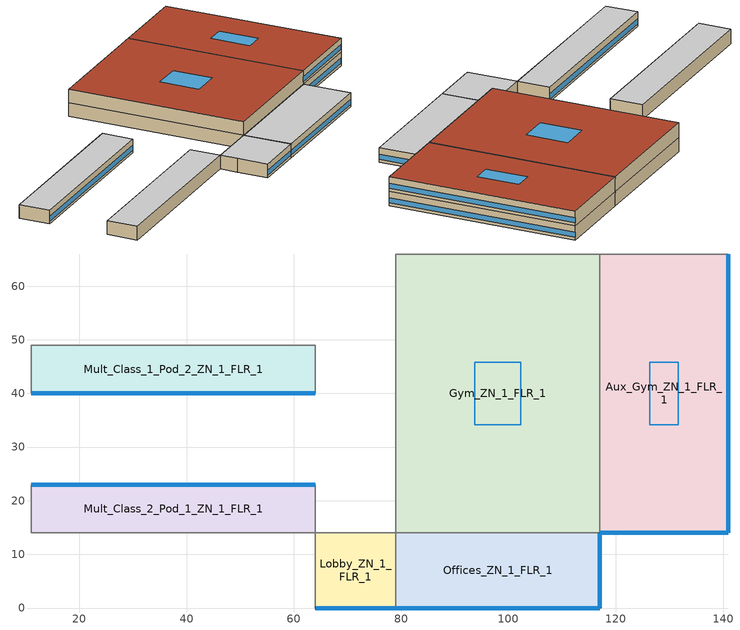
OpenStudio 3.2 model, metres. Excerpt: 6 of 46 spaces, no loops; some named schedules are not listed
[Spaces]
Gym_ZN_1_FLR_1
 floor foundation (BTAP-Grnd-Floor-Mass:U-0.757_std): 117,66 117,14 79,14 79,66 z0
 wall to Aux_Gym_ZN_1_FLR_1: 117,14 117,66 z4:8; 117,14 117,66 z0:4
 wall to Main_Corridor_ZN_1_FLR_1: 79,66 79,14 z0:4
 wall to Offices_ZN_1_FLR_1: 79,14 117,14 z0:4
 wall to Offices_ZN_1_FLR_2: 79,14 117,14 z4:8
 wall to Mech_ZN_1_FLR_2: 117,66 79,66 z4:8
 wall to Mech_ZN_1_FLR_1: 117,66 79,66 z0:4
 wall to Main_Corridor_ZN_1_FLR_2: 79,66 79,14 z4:8
 roof outside: 117,14 117,66 79,66 79,14 z8
 skylight (BTAP-Ext-Skylights:U=0.220 SHGC=0.600): 102.25,34.19 102.25,45.81 93.75,45.81 93.75,34.19 z8
Offices_ZN_1_FLR_1
 floor foundation (BTAP-Grnd-Floor-Mass:U-0.757_std): 117,14 117,0 79,0 79,14 z0
 wall outside: 79,0 117,0 117,14 z0:4
 wall to Lobby_ZN_1_FLR_1: 79,14 79,0 z0:4
 window (BTAP-Ext-FixedWindow:U=0.220 SHGC=0.600): 79.03,0 116.97,0 z0.76:2.18; 117,0.03 117,13.97 z0.76:2.19
 ceiling to Offices_ZN_1_FLR_2: 117,0 117,14 79,14 79,0 z4
Aux_Gym_ZN_1_FLR_1
 floor foundation (BTAP-Grnd-Floor-Mass:U-0.757_std): 141,66 141,14 117,14 117,66 z0
 wall outside: 117,14 141,14 141,66 z0:4; 117,14 141,14 141,66 z4:8
 wall to LIBRARY_MEDIA_CENTER_ZN_1_FLR_2: 141,66 117,66 z4:8
 wall to Kitchen_ZN_1_FLR_1: 141,66 117,66 z0:4
 window (BTAP-Ext-FixedWindow:U=0.220 SHGC=0.600): 117.03,14 140.97,14 z0.76:2.19; 141,14.03 141,65.97 z0.76:2.18; 117.03,14 140.97,14 z4.76:6.19; 141,14.03 141,65.97 z4.76:6.18
 roof outside: 141,14 141,66 117,66 117,14 z8
 skylight (BTAP-Ext-Skylights:U=0.220 SHGC=0.600): 131.68,34.19 131.68,45.81 126.32,45.81 126.32,34.19 z8
Mult_Class_2_Pod_1_ZN_1_FLR_1
 floor foundation (BTAP-Grnd-Floor-Mass:U-0.757_std): 64,23 64,14 11,14 11,23 z0
 wall outside: 64,23 11,23 z0:4
 wall to Corner_Class_2_Pod_1_ZN_1_FLR_1: 11,23 11,14 z0:4
 wall to Main_Corridor_ZN_1_FLR_1: 64,14 64,23 z0:4
 wall to Corridor_Pod_1_ZN_1_FLR_1: 11,14 64,14 z0:4
 window (BTAP-Ext-FixedWindow:U=0.220 SHGC=0.600): 63.97,23 11.03,23 z0.76:2.18
 ceiling to Mult_Class_2_Pod_1_ZN_1_FLR_2: 64,14 64,23 11,23 11,14 z4
Lobby_ZN_1_FLR_1
 floor foundation (BTAP-Grnd-Floor-Mass:U-0.757_std): 79,14 79,0 64,0 64,14 z0
 wall outside: 64,0 79,0 z0:4
 wall to Corridor_Pod_1_ZN_1_FLR_1: 64,14 64,9 z0:4
 wall to Mult_Class_1_Pod_1_ZN_1_FLR_1: 64,9 64,0 z0:4
 wall to Main_Corridor_ZN_1_FLR_1: 79,14 64,14 z0:4
 window (BTAP-Ext-FixedWindow:U=0.220 SHGC=0.600): 64.03,0 78.97,0 z0.76:2.19
 ceiling to Lobby_ZN_1_FLR_2: 79,0 79,14 64,14 64,0 z4
Mult_Class_1_Pod_2_ZN_1_FLR_1
 floor foundation (BTAP-Grnd-Floor-Mass:U-0.757_std): 64,49 64,40 11,40 11,49 z0
 wall outside: 11,40 64,40 z0:4
 wall to Corner_Class_1_Pod_2_ZN_1_FLR_1: 11,49 11,40 z0:4
 wall to Main_Corridor_ZN_1_FLR_1: 64,40 64,49 z0:4
 wall to Corridor_Pod_2_ZN_1_FLR_1: 64,49 11,49 z0:4
 window (BTAP-Ext-FixedWindow:U=0.220 SHGC=0.600): 11.03,40 63.97,40 z0.76:2.18
 ceiling to Mult_Class_1_Pod_2_ZN_1_FLR_2: 64,40 64,49 11,49 11,40 z4
[Site]
MONCTON INTL A_NB_CAN: Latitude {deg}=46.11; Longitude {deg}=-64.68; Time Zone {hr}=-4; Elevation {m}=70.7; Terrain=City
[Building]
SecondarySchool: North Axis {deg}=0; Default Construction Set=BTAP-Mass at hdd = 4680.0; Standards Number of Stories=2; Standards Number of Above Ground Stories=2; Standards Template=NECB2011; Standards Building Type=SecondarySchool
[ClimateZones]
Climate Zone Institution Name 1=ASHRAE; Climate Zone Document Name 1=ANSI/ASHRAE Standard 169; Climate Zone Document Year 1=2006; Climate Zone Institution Name 2=CEC; Climate Zone Document Name 2=California Climate Zone Descriptions; Climate Zone Document Year 2=1995
[Site:WaterMainsTemperature]
Calculation Method=Correlation; Annual Average Outdoor Air Temperature {C}=6.20833; Maximum Difference In Monthly Average Outdoor Air Temperatures {deltaC}=27
[Site:GroundTemperature:BuildingSurface]
19.527, 19.502, 19.536, 19.598, 20.002, 21.64, 22.225, 22.375, 21.449, 20.121, 19.802, 19.633
[SizingPeriod:DesignDay] Barometric Pressure {Pa}=100479; Sky Clearness=0; Rain Indicator=0; Snow Indicator=0; Day of Month=21; Daylight Saving Time Indicator=0; Humidity Indicating Type=Wetbulb; Dry-Bulb Temperature Range Modifier Type=DefaultMultipliers
Name | Maximum Dry-Bulb Temperature {C} | Daily Dry-Bulb Temperature Range {deltaC} | Humidity Indicating Conditions at Maximum Dry-Bulb | Wind Speed {m/s} | Wind Direction {deg} | Month | Day Type | Solar Model Indicator | ASHRAE Taub | ASHRAE Taud
Moncton-Greater Moncton LeBla Ann Clg .4% Condns DB=>MWB | 28.7 | 10.4 | 20.9 | 5.7 | 220 | 7 | SummerDesignDay | ASHRAETau | 0.414 | 2.302
Moncton-Greater Moncton LeBla Ann Htg 99.6% Condns DB | -22.2 | 0 | -22.2 | 5.3 | 240 | 1 | WinterDesignDay | ASHRAEClearSky
[Material:NoMass] Roughness=Smooth; Thermal Absorptance=0.9; Solar Absorptance=0.7
Name | Thermal Resistance {m2-K/W} | Visible Absorptance
Typical Carpet Pad; Typical Carpet Pad 1 | 0.21648 | 0.8
Typical Insulation 1 | 5.20402 | 0.7
Typical Insulation 2 | 3.77764 | 0.7
Typical Insulation 3 | 5.46446 | 0.7
Typical Carpet Pad 2 | 1.25503 | 0.8
Typical Carpet Pad 3; Typical Carpet Pad 4 | 3.45515 | 0.8
Typical Insulation 4 | 0.454528 | 0.7
Typical Insulation 5 | 0.454545 | 0.7
[Material]
Name | Roughness | Thickness {m} | Conductivity {W/m-K} | Density {kg/m3} | Specific Heat {J/kg-K} | Thermal Absorptance | Solar Absorptance | Visible Absorptance
G05 25mm wood | MediumSmooth | 0.0254 | 0.15 | 608 | 1630 | 0.9 | 0.5 | 0.5
100mm Normalweight concrete floor 1 | MediumSmooth | 0.1016 | 2.31 | 2322 | 832
G01 13mm gypsum board 1 | Smooth | 0.0127 | 0.16 | 800 | 1090 | 0.9 | 0.7 | 0.5
4 in. Normalweight Concrete Floor 1 | MediumRough | 0.1016 | 2.31 | 2322 | 832 | 0.9 | 0.7 | 0.7
1IN Stucco 1 | Smooth | 0.0253 | 0.6918 | 1858 | 837 | 0.9 | 0.7 | 0.92
8IN CONCRETE HW RefBldg 1 | Rough | 0.2032 | 1.311 | 2240 | 836.8 | 0.9 | 0.7 | 0.7
1/2IN Gypsum 1 | Smooth | 0.0127 | 0.16 | 784.9 | 830 | 0.9 | 0.4 | 0.4
Metal Roof Surface 1; F08 Metal surface 1 | Smooth | 0.0008 | 45.28 | 7824 | 500 | 0.9 | 0.7 | 0.7
6 in. Normalweight Concrete Floor 1; 6 in. Normalweight Concrete Floor 2; 6 in. Normalweight Concrete Floor 3 | MediumRough | 0.1524 | 2.31 | 2322 | 832 | 0.9 | 0.7 | 0.7
Expanded Polystyrene | MediumSmooth | 0.0363959 | 0.029 | 29 | 1210
[Construction]
BTAP-Int-Partition; BTAP-Int-Door: G05 25mm wood
BTAP-Int-Floor: 100mm Normalweight concrete floor 1, Typical Carpet Pad
BTAP-Int-Wall: G01 13mm gypsum board 1, G01 13mm gypsum board 1
BTAP-Int-Ceiling: Typical Carpet Pad, 100mm Normalweight concrete floor 1
BTAP-Int-Window: SimpleGlazing
BTAP-Ext-Floor-Mass:U-0.183: Typical Insulation 1, 4 in. Normalweight Concrete Floor 1, Typical Carpet Pad 1
BTAP-Ext-Wall-Mass:U-0.247: 1IN Stucco 1, 8IN CONCRETE HW RefBldg 1, Typical Insulation 2, 1/2IN Gypsum 1
BTAP-Ext-Roof-Metal:U-0.183: Metal Roof Surface 1, Typical Insulation 3
BTAP-Grnd-Floor-Mass:U-0.757: 6 in. Normalweight Concrete Floor 1, Typical Carpet Pad 2
BTAP-Grnd-Wall-Mass:U-0.284: 6 in. Normalweight Concrete Floor 2, Typical Carpet Pad 3
BTAP-Grnd-Roof-Mass:U-0.284: 6 in. Normalweight Concrete Floor 3, Typical Carpet Pad 4
BTAP-Ext-FixedWindow:U=0.220 SHGC=0.600; BTAP-Ext-GlassDoors:U=0.220 SHGC=0.600; BTAP-Ext-Skylights:U=0.220 SHGC=0.600; BTAP-Ext-DaylightDomes:U=0.220 SHGC=0.600; BTAP-Ext-DaylightDiffuser:U=0.220 SHGC=0.600: SimpleGlazing:U=0.220 SHGC=0.600
BTAP-Ext-Door:U-2.2: F08 Metal surface 1, Typical Insulation 4
BTAP-Ext-OverHeadDoor:U-2.2: Typical Insulation 5
BTAP-Grnd-Floor-Mass:U-0.757_std: 6 in. Normalweight Concrete Floor 1, Expanded Polystyrene
[DefaultConstructionSet]
BTAP-Mass at hdd = 4680.0: Default Exterior Surface Constructions=BTAP-Mass at hdd = 4680.0; Default Interior Surface Constructions=Default Surface Constructions 2; Default Ground Contact Surface Constructions=BTAP-Mass at hdd = 4680.0 1; Default Exterior SubSurface Constructions=BTAP-Mass at hdd = 4680.0; Default Interior SubSurface Constructions=Default Sub Surface Constructions 2; Interior Partition Construction=BTAP-Int-Partition
[DefaultSurfaceConstructions]
Name | Floor Construction | Wall Construction | Roof Ceiling Construction
Default Surface Constructions 2 | BTAP-Int-Floor | BTAP-Int-Wall | BTAP-Int-Ceiling
BTAP-Mass at hdd = 4680.0 | BTAP-Ext-Floor-Mass:U-0.183 | BTAP-Ext-Wall-Mass:U-0.247 | BTAP-Ext-Roof-Metal:U-0.183
BTAP-Mass at hdd = 4680.0 1 | BTAP-Grnd-Floor-Mass:U-0.757 | BTAP-Grnd-Wall-Mass:U-0.284 | BTAP-Grnd-Roof-Mass:U-0.284
[DefaultSubSurfaceConstructions]
Name | Fixed Window Construction | Operable Window Construction | Door Construction | Glass Door Construction | Overhead Door Construction | Skylight Construction | Tubular Daylight Dome Construction | Tubular Daylight Diffuser Construction
Default Sub Surface Constructions 2 | BTAP-Int-Window | BTAP-Int-Window | BTAP-Int-Door
BTAP-Mass at hdd = 4680.0 | BTAP-Ext-FixedWindow:U=0.220 SHGC=0.600 | BTAP-Ext-FixedWindow:U=0.220 SHGC=0.600 | BTAP-Ext-Door:U-2.2 | BTAP-Ext-GlassDoors:U=0.220 SHGC=0.600 | BTAP-Ext-OverHeadDoor:U-2.2 | BTAP-Ext-Skylights:U=0.220 SHGC=0.600 | BTAP-Ext-DaylightDomes:U=0.220 SHGC=0.600 | BTAP-Ext-DaylightDiffuser:U=0.220 SHGC=0.600
[WindowMaterial:SimpleGlazingSystem] U-Factor {W/m2-K}=2.2; Solar Heat Gain Coefficient=0.6; Visible Transmittance=0.21
SimpleGlazing; SimpleGlazing:U=0.220 SHGC=0.600
[Space] Building Story=Building Story 1; Part of Total Floor Area=Yes
Name | Space Type | Thermal Zone
Gym_ZN_1_FLR_1 | Space Function Gym - play | ALL_ST=Gym - play_FL=Building Story 1_SCH=B 1
Offices_ZN_1_FLR_1 | Space Function Office - enclosed | ALL_ST=Office - enclosed_FL=Building Story 1_SCH=A
Aux_Gym_ZN_1_FLR_1 | Space Function Gym - play | ALL_ST=Gym - play_FL=Building Story 1_SCH=B
Mult_Class_1_Pod_2_ZN_1_FLR_1 | Space Function Classroom/lecture/training | ALL_ST=Classroom/lecture/training_FL=Building Story 1_SCH=D 2
Mult_Class_2_Pod_1_ZN_1_FLR_1 | Space Function Classroom/lecture/training | ALL_ST=Classroom/lecture/training_FL=Building Story 1_SCH=D 3
Lobby_ZN_1_FLR_1 | Space Function Lobby - other | ALL_ST=Lobby - other_FL=Building Story 1_SCH=C
[BuildingStory]
Building Story 1: Nominal Z Coordinate {m}=0
[SpaceType] Standards Building Type=Space Function
Name | Default Schedule Set | Design Specification Outdoor Air Object | Standards Space Type
Space Function Gym - play | Space Function Gym - play Schedule Set | Space Function Gym - play Ventilation | Gym - play
Space Function Classroom/lecture/training | Space Function Classroom/lecture/training Schedule Set | Space Function Classroom/lecture/training Ventilation | Classroom/lecture/training
Space Function Lobby - other | Space Function Lobby - other Schedule Set | Space Function Lobby - other Ventilation | Lobby - other
Space Function Office - enclosed | Space Function Office - enclosed Schedule Set | Space Function Office - enclosed Ventilation | Office - enclosed
[People:Definition] Number of People Calculation Method=People/Area; Fraction Radiant=0.3
Name | People per Space Floor Area {person/m2}
Space Function Classroom/lecture/training People Definition | 0.133365
Space Function Gym - play People Definition | 0.199993
Space Function Lobby - other People Definition | 0.0999967
Space Function Office - enclosed People Definition | 0.0500522
[People] Work Efficiency Schedule=Work Efficiency Schedule; Clothing Insulation Schedule=Clothing Schedule; Air Velocity Schedule=Air Velocity Schedule; Multiplier=1
Name | People Definition | Space or SpaceType
Space Function Classroom/lecture/training People | Space Function Classroom/lecture/training People Definition | Space Function Classroom/lecture/training
Space Function Gym - play People | Space Function Gym - play People Definition | Space Function Gym - play
Space Function Lobby - other People | Space Function Lobby - other People Definition | Space Function Lobby - other
Space Function Office - enclosed People | Space Function Office - enclosed People Definition | Space Function Office - enclosed
[Lights:Definition] Design Level Calculation Method=Watts/Area; Fraction Radiant=0.5; Fraction Visible=0.2
Name | Watts per Space Floor Area {W/m2}
Space Function Classroom/lecture/training Lights Definition | 11.9699
Space Function Gym - play Lights Definition | 12.8999
Space Function Lobby - other Lights Definition | 9.69992
Space Function Office - enclosed Lights Definition | 11.8999
[Lights] Fraction Replaceable=1
Name | Lights Definition | Space or SpaceType
Space Function Classroom/lecture/training Lights | Space Function Classroom/lecture/training Lights Definition | Space Function Classroom/lecture/training
Space Function Gym - play Lights | Space Function Gym - play Lights Definition | Space Function Gym - play
Space Function Lobby - other Lights | Space Function Lobby - other Lights Definition | Space Function Lobby - other
Space Function Office - enclosed Lights | Space Function Office - enclosed Lights Definition | Space Function Office - enclosed
[ElectricEquipment:Definition] Design Level Calculation Method=Watts/Area; Fraction Radiant=0.5
Name | Watts per Space Floor Area {W/m2}
Space Function Classroom/lecture/training Elec Equip Definition | 4.99996
Space Function Gym - play Elec Equip Definition | 1.49999
Space Function Lobby - other Elec Equip Definition | 0.999992
Space Function Office - enclosed Elec Equip Definition | 7.49994
[ElectricEquipment]
Name | Electric Equipment Definition | Space or SpaceType
Space Function Classroom/lecture/training Elec Equip | Space Function Classroom/lecture/training Elec Equip Definition | Space Function Classroom/lecture/training
Space Function Gym - play Elec Equip | Space Function Gym - play Elec Equip Definition | Space Function Gym - play
Space Function Lobby - other Elec Equip | Space Function Lobby - other Elec Equip Definition | Space Function Lobby - other
Space Function Office - enclosed Elec Equip | Space Function Office - enclosed Elec Equip Definition | Space Function Office - enclosed
[DesignSpecification:OutdoorAir] Outdoor Air Method=Sum
Name | Outdoor Air Flow per Person {m3/s-person}
Space Function Classroom/lecture/training Ventilation | 0.0285682
Space Function Gym - play Ventilation | 0.0152405
Space Function Lobby - other Ventilation | 0.152405
Space Function Office - enclosed Ventilation | 0.0142092
[DefaultScheduleSet] People Activity Level Schedule=NECB-Activity; Infiltration Schedule=Always On
Name | Number of People Schedule | Lighting Schedule | Electric Equipment Schedule
Space Function Classroom/lecture/training Schedule Set | NECB-D-Occupancy | NECB-D-Lighting | NECB-D-Electric-Equipment
Space Function Gym - play Schedule Set | NECB-B-Occupancy | NECB-B-Lighting | NECB-B-Electric-Equipment
Space Function Lobby - other Schedule Set | NECB-C-Occupancy | NECB-C-Lighting | NECB-C-Electric-Equipment
Space Function Office - enclosed Schedule Set | NECB-A-Occupancy | NECB-A-Lighting | NECB-A-Electric-Equipment
[ThermostatSetpoint:DualSetpoint]
Name | Heating Setpoint Temperature Schedule | Cooling Setpoint Temperature Schedule
Space Function Lobby - other Thermostat 5 | NECB-C-Thermostat Setpoint-Heating | NECB-C-Thermostat Setpoint-Cooling
Space Function Classroom/lecture/training Thermostat 53; Space Function Classroom/lecture/training Thermostat 54 | NECB-D-Thermostat Setpoint-Heating | NECB-D-Thermostat Setpoint-Cooling
Space Function Gym - play Thermostat 5; Space Function Gym - play Thermostat 6 | NECB-B-Thermostat Setpoint-Heating | NECB-B-Thermostat Setpoint-Cooling
Space Function Office - enclosed Thermostat 5 | NECB-A-Thermostat Setpoint-Heating | NECB-A-Thermostat Setpoint-Cooling
[SpaceInfiltration:DesignFlowRate] Schedule=Always On Discrete; Design Flow Rate Calculation Method=Flow/ExteriorArea; Flow per Exterior Surface Area {m3/s-m2}=0.00025; Constant Term Coefficient=0; Temperature Term Coefficient=0; Velocity Term Coefficient=0.224; Velocity Squared Term Coefficient=0
Name | Space or SpaceType
Aux_Gym_ZN_1_FLR_1 Infiltration | Aux_Gym_ZN_1_FLR_1
Gym_ZN_1_FLR_1 Infiltration | Gym_ZN_1_FLR_1
Lobby_ZN_1_FLR_1 Infiltration | Lobby_ZN_1_FLR_1
Mult_Class_1_Pod_2_ZN_1_FLR_1 Infiltration | Mult_Class_1_Pod_2_ZN_1_FLR_1
Mult_Class_2_Pod_1_ZN_1_FLR_1 Infiltration | Mult_Class_2_Pod_1_ZN_1_FLR_1
Offices_ZN_1_FLR_1 Infiltration | Offices_ZN_1_FLR_1
[ThermalZone] Use Ideal Air Loads=No
Name | Thermostat
ALL_ST=Lobby - other_FL=Building Story 1_SCH=C | Space Function Lobby - other Thermostat 5
ALL_ST=Classroom/lecture/training_FL=Building Story 1_SCH=D 2 | Space Function Classroom/lecture/training Thermostat 53
ALL_ST=Classroom/lecture/training_FL=Building Story 1_SCH=D 3 | Space Function Classroom/lecture/training Thermostat 54
ALL_ST=Gym - play_FL=Building Story 1_SCH=B | Space Function Gym - play Thermostat 5
ALL_ST=Office - enclosed_FL=Building Story 1_SCH=A | Space Function Office - enclosed Thermostat 5
ALL_ST=Gym - play_FL=Building Story 1_SCH=B 1 | Space Function Gym - play Thermostat 6
[Foundation:Kiva] Wall Height Above Grade {m}=0; Wall Depth Below Slab {m}=0
Bldg Kiva Foundation; Corner_Class_2_Pod_2_ZN_1_FLR_1_Floor Kiva Foundation; Corner_Class_2_Pod_3_ZN_1_FLR_1_Floor Kiva Foundation; Corner_Class_1_Pod_2_ZN_1_FLR_1_Floor Kiva Foundation; Corner_Class_1_Pod_3_ZN_1_FLR_1_Floor Kiva Foundation; Mult_Class_1_Pod_2_ZN_1_FLR_1_Floor Kiva Foundation; Mult_Class_1_Pod_3_ZN_1_FLR_1_Floor Kiva Foundation; Mult_Class_2_Pod_2_ZN_1_FLR_1_Floor Kiva Foundation; Mult_Class_2_Pod_3_ZN_1_FLR_1_Floor Kiva Foundation; Corridor_Pod_2_ZN_1_FLR_1_Floor Kiva Foundation; Corridor_Pod_3_ZN_1_FLR_1_Floor Kiva Foundation
[SurfaceProperty:ExposedFoundationPerimeter] Exposed Perimeter Calculation Method=TotalExposedPerimeter
Name | Total Exposed Perimeter {m}
Mult_Class_1_Pod_2_ZN_1_FLR_1_Floor; Mult_Class_2_Pod_1_ZN_1_FLR_1_Floor | 53
Aux_Gym_ZN_1_FLR_1_Floor | 76
Gym_ZN_1_FLR_1_Floor | 0
Lobby_ZN_1_FLR_1_Floor | 15
Offices_ZN_1_FLR_1_Floor | 52
[Foundation:Kiva:Settings]

[EnergyManagementSystem:Actuator] Actuated Component Type=Schedule:Year; Actuated Component Control Type=Schedule Value
Name | Actuated Component
sys3mixedshrnonescdxshcgssfcvzhbhwzcnonesrfnone14HtgSch0; sys3mixedshrnonescdxshcgssfcvzhbhwzcnonesrfnone9HtgSch0 | NECB-B-Thermostat Setpoint-Heating
sys3mixedshrnonescdxshcgssfcvzhbhwzcnonesrfnone14ClgSch0; sys3mixedshrnonescdxshcgssfcvzhbhwzcnonesrfnone9ClgSch0 | NECB-B-Thermostat Setpoint-Cooling
sys3mixedshrnonescdxshcgssfcvzhbhwzcnonesrfnone16HtgSch0; sys3mixedshrnonescdxshcgssfcvzhbhwzcnonesrfnone4HtgSch0; sys3mixedshrnonescdxshcgssfcvzhbhwzcnonesrfnone6HtgSch0; sys3mixedshrnonescdxshcgssfcvzhbhwzcnonesrfnone7HtgSch0; sys4mixedshrnonescdxshcgssfcvzhbhwzcnonesrfnone1HtgSch0 | NECB-D-Thermostat Setpoint-Heating
sys3mixedshrnonescdxshcgssfcvzhbhwzcnonesrfnone16ClgSch0; sys3mixedshrnonescdxshcgssfcvzhbhwzcnonesrfnone4ClgSch0; sys3mixedshrnonescdxshcgssfcvzhbhwzcnonesrfnone6ClgSch0; sys3mixedshrnonescdxshcgssfcvzhbhwzcnonesrfnone7ClgSch0; sys4mixedshrnonescdxshcgssfcvzhbhwzcnonesrfnone1ClgSch0 | NECB-D-Thermostat Setpoint-Cooling
sys3mixedshrnonescdxshcgssfcvzhbhwzcnonesrfnone8HtgSch0 | NECB-C-Thermostat Setpoint-Heating
sys3mixedshrnonescdxshcgssfcvzhbhwzcnonesrfnone8ClgSch0 | NECB-C-Thermostat Setpoint-Cooling
[EnergyManagementSystem:Program]
sys3mixedshrnonescdxshcgssfcvzhbhwzcnonesrfnone14OptimumStartProg0: IF DaylightSavings==0 && DayOfWeek>1 && Hour==5 && OAT<23.9 && OAT>1.7; SET sys3mixedshrnonescdxshcgssfcvzhbhwzcnonesrfnone14ClgSch0 = 29.4; SET sys3mixedshrnonescdxshcgssfcvzhbhwzcnonesrfnone14HtgSch0 = 15.6; ELSEIF DaylightSavings==0 && DayOfWeek==1 && Hour==7 && OAT<23.9 && OAT>1.7; SET sys3mixedshrnonescdxshcgssfcvzhbhwzcnonesrfnone14ClgSch0 = 29.4; SET sys3mixedshrnonescdxshcgssfcvzhbhwzcnonesrfnone14HtgSch0 = 15.6; ELSEIF DaylightSavings==1 && DayOfWeek>1 && Hour==4 && OAT<23.9 && OAT>1.7; SET sys3mixedshrnonescdxshcgssfcvzhbhwzcnonesrfnone14ClgSch0 = 29.4; SET sys3mixedshrnonescdxshcgssfcvzhbhwzcnonesrfnone14HtgSch0 = 15.6; ELSEIF DaylightSavings==1 && DayOfWeek==1 && Hour==6 && OAT<23.9 && OAT>1.7; SET sys3mixedshrnonescdxshcgssfcvzhbhwzcnonesrfnone14ClgSch0 = 29.4; SET sys3mixedshrnonescdxshcgssfcvzhbhwzcnonesrfnone14HtgSch0 = 15.6; ELSE; SET sys3mixedshrnonescdxshcgssfcvzhbhwzcnonesrfnone14ClgSch0 = NULL; SET sys3mixedshrnonescdxshcgssfcvzhbhwzcnonesrfnone14HtgSch0 = NULL; ENDIF
sys3mixedshrnonescdxshcgssfcvzhbhwzcnonesrfnone16OptimumStartProg0: IF DaylightSavings==0 && DayOfWeek>1 && Hour==5 && OAT_1<23.9 && OAT_1>1.7; SET sys3mixedshrnonescdxshcgssfcvzhbhwzcnonesrfnone16ClgSch0 = 29.4; SET sys3mixedshrnonescdxshcgssfcvzhbhwzcnonesrfnone16HtgSch0 = 15.6; ELSEIF DaylightSavings==0 && DayOfWeek==1 && Hour==7 && OAT_1<23.9 && OAT_1>1.7; SET sys3mixedshrnonescdxshcgssfcvzhbhwzcnonesrfnone16ClgSch0 = 29.4; SET sys3mixedshrnonescdxshcgssfcvzhbhwzcnonesrfnone16HtgSch0 = 15.6; ELSEIF DaylightSavings==1 && DayOfWeek>1 && Hour==4 && OAT_1<23.9 && OAT_1>1.7; SET sys3mixedshrnonescdxshcgssfcvzhbhwzcnonesrfnone16ClgSch0 = 29.4; SET sys3mixedshrnonescdxshcgssfcvzhbhwzcnonesrfnone16HtgSch0 = 15.6; ELSEIF DaylightSavings==1 && DayOfWeek==1 && Hour==6 && OAT_1<23.9 && OAT_1>1.7; SET sys3mixedshrnonescdxshcgssfcvzhbhwzcnonesrfnone16ClgSch0 = 29.4; SET sys3mixedshrnonescdxshcgssfcvzhbhwzcnonesrfnone16HtgSch0 = 15.6; ELSE; SET sys3mixedshrnonescdxshcgssfcvzhbhwzcnonesrfnone16ClgSch0 = NULL; SET sys3mixedshrnonescdxshcgssfcvzhbhwzcnonesrfnone16HtgSch0 = NULL; ENDIF
sys3mixedshrnonescdxshcgssfcvzhbhwzcnonesrfnone4OptimumStartProg0: IF DaylightSavings==0 && DayOfWeek>1 && Hour==5 && OAT_2<23.9 && OAT_2>1.7; SET sys3mixedshrnonescdxshcgssfcvzhbhwzcnonesrfnone4ClgSch0 = 29.4; SET sys3mixedshrnonescdxshcgssfcvzhbhwzcnonesrfnone4HtgSch0 = 15.6; ELSEIF DaylightSavings==0 && DayOfWeek==1 && Hour==7 && OAT_2<23.9 && OAT_2>1.7; SET sys3mixedshrnonescdxshcgssfcvzhbhwzcnonesrfnone4ClgSch0 = 29.4; SET sys3mixedshrnonescdxshcgssfcvzhbhwzcnonesrfnone4HtgSch0 = 15.6; ELSEIF DaylightSavings==1 && DayOfWeek>1 && Hour==4 && OAT_2<23.9 && OAT_2>1.7; SET sys3mixedshrnonescdxshcgssfcvzhbhwzcnonesrfnone4ClgSch0 = 29.4; SET sys3mixedshrnonescdxshcgssfcvzhbhwzcnonesrfnone4HtgSch0 = 15.6; ELSEIF DaylightSavings==1 && DayOfWeek==1 && Hour==6 && OAT_2<23.9 && OAT_2>1.7; SET sys3mixedshrnonescdxshcgssfcvzhbhwzcnonesrfnone4ClgSch0 = 29.4; SET sys3mixedshrnonescdxshcgssfcvzhbhwzcnonesrfnone4HtgSch0 = 15.6; ELSE; SET sys3mixedshrnonescdxshcgssfcvzhbhwzcnonesrfnone4ClgSch0 = NULL; SET sys3mixedshrnonescdxshcgssfcvzhbhwzcnonesrfnone4HtgSch0 = NULL; ENDIF
sys3mixedshrnonescdxshcgssfcvzhbhwzcnonesrfnone6OptimumStartProg0: IF DaylightSavings==0 && DayOfWeek>1 && Hour==5 && OAT_3<23.9 && OAT_3>1.7; SET sys3mixedshrnonescdxshcgssfcvzhbhwzcnonesrfnone6ClgSch0 = 29.4; SET sys3mixedshrnonescdxshcgssfcvzhbhwzcnonesrfnone6HtgSch0 = 15.6; ELSEIF DaylightSavings==0 && DayOfWeek==1 && Hour==7 && OAT_3<23.9 && OAT_3>1.7; SET sys3mixedshrnonescdxshcgssfcvzhbhwzcnonesrfnone6ClgSch0 = 29.4; SET sys3mixedshrnonescdxshcgssfcvzhbhwzcnonesrfnone6HtgSch0 = 15.6; ELSEIF DaylightSavings==1 && DayOfWeek>1 && Hour==4 && OAT_3<23.9 && OAT_3>1.7; SET sys3mixedshrnonescdxshcgssfcvzhbhwzcnonesrfnone6ClgSch0 = 29.4; SET sys3mixedshrnonescdxshcgssfcvzhbhwzcnonesrfnone6HtgSch0 = 15.6; ELSEIF DaylightSavings==1 && DayOfWeek==1 && Hour==6 && OAT_3<23.9 && OAT_3>1.7; SET sys3mixedshrnonescdxshcgssfcvzhbhwzcnonesrfnone6ClgSch0 = 29.4; SET sys3mixedshrnonescdxshcgssfcvzhbhwzcnonesrfnone6HtgSch0 = 15.6; ELSE; SET sys3mixedshrnonescdxshcgssfcvzhbhwzcnonesrfnone6ClgSch0 = NULL; SET sys3mixedshrnonescdxshcgssfcvzhbhwzcnonesrfnone6HtgSch0 = NULL; ENDIF
